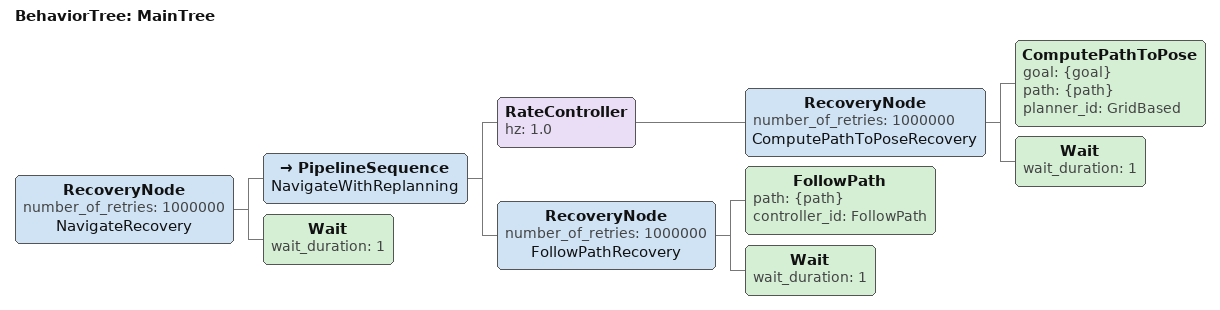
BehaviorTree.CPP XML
<root main_tree_to_execute="MainTree">
  <BehaviorTree ID="MainTree">
    <RecoveryNode number_of_retries="1000000" name="NavigateRecovery">
      <PipelineSequence name="NavigateWithReplanning">
        <RateController hz="1.0">
          <RecoveryNode number_of_retries="1000000" name="ComputePathToPoseRecovery">
            <ComputePathToPose goal="{goal}" path="{path}" planner_id="GridBased"/>
            <Wait wait_duration="1"/>
          </RecoveryNode>
        </RateController>
        <RecoveryNode number_of_retries="1000000" name="FollowPathRecovery">
          <FollowPath path="{path}" controller_id="FollowPath"/>
          <Wait wait_duration="1"/>
        </RecoveryNode>
      </PipelineSequence>
      <Wait wait_duration="1"/>
    </RecoveryNode>
  </BehaviorTree>
</root>
